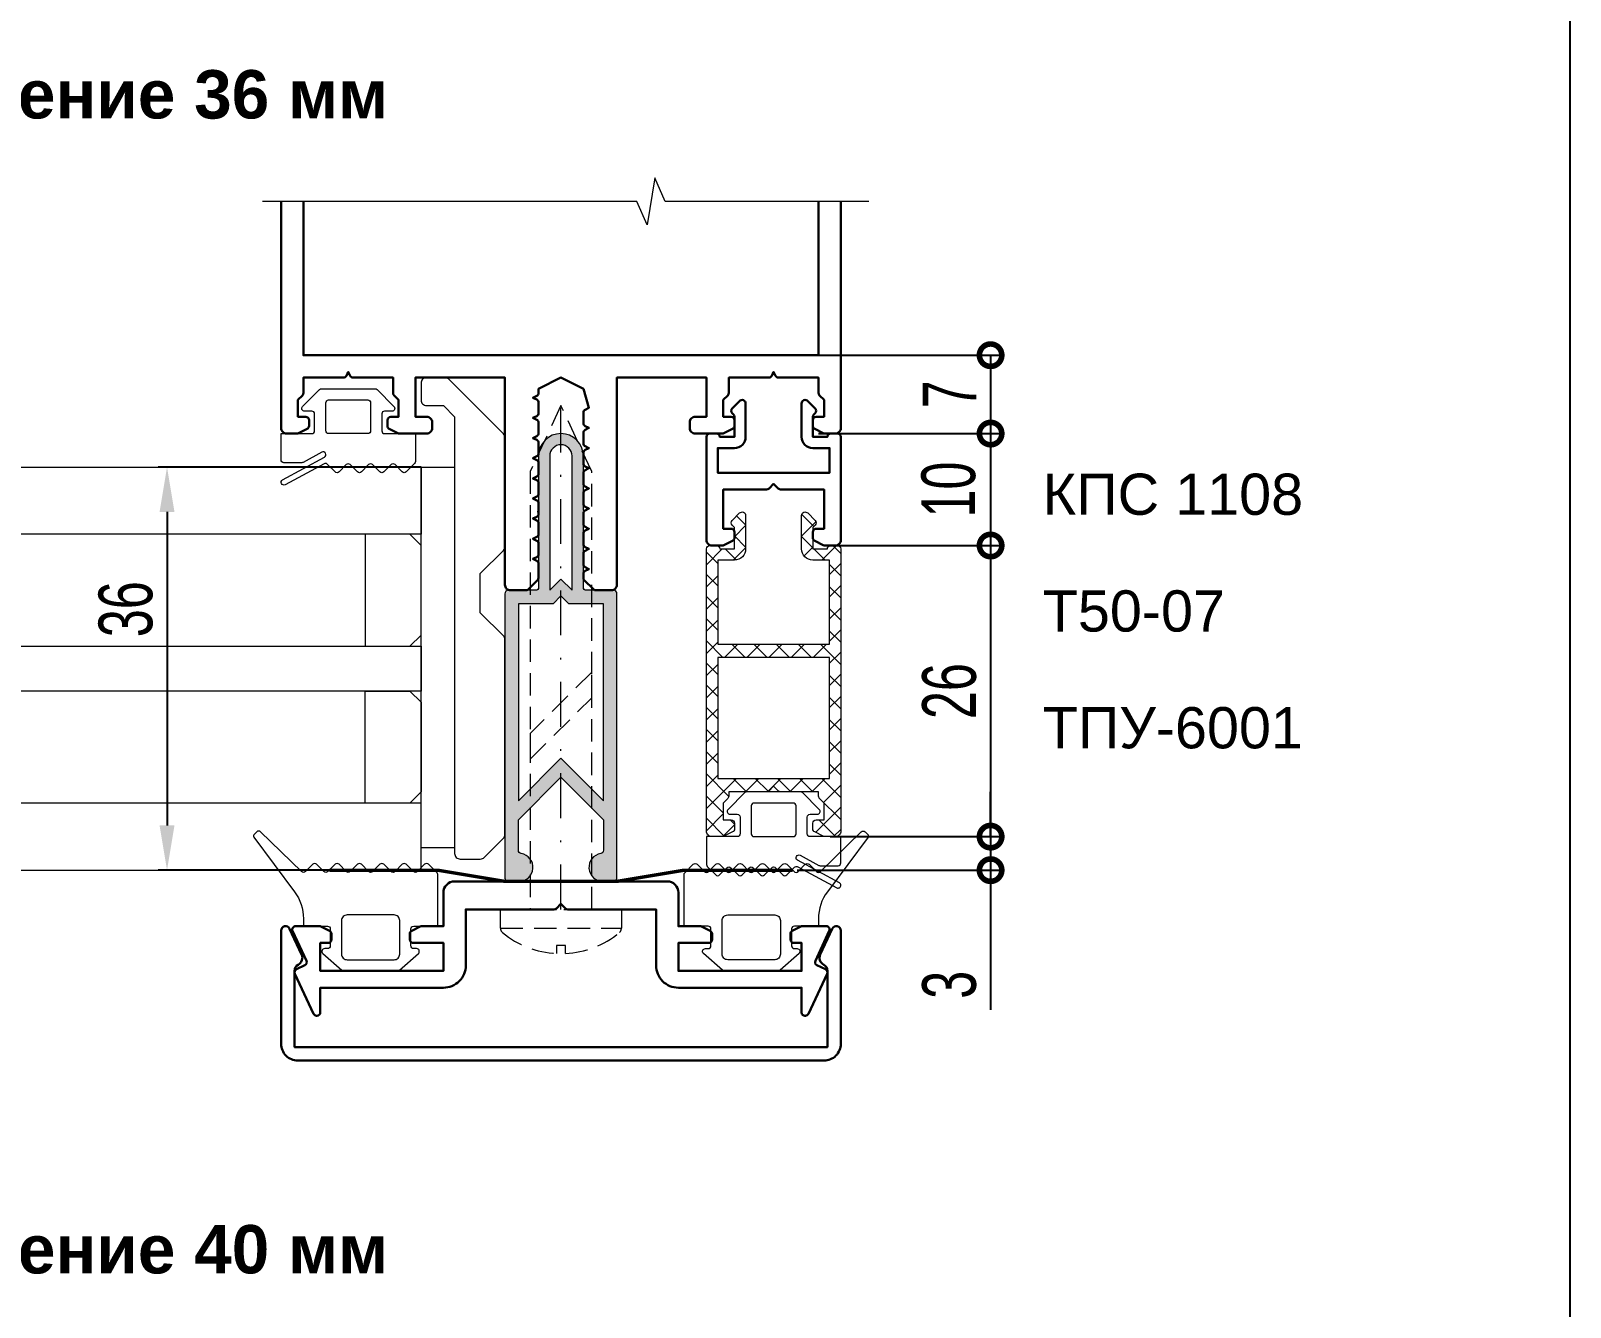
# Model space of a CAD drawing. Extents: x -37 to 8820, y -336 to 478.
# Drawn here: x 5774.1 to 5860, y 71.8 to 143.1 of the extents above; entities that cross this region are included whole.
import ezdxf

# ---------------------------------------------------------------- set-up
doc = ezdxf.new("R2010")
doc.units = 0
doc.header["$LTSCALE"] = 5
doc.linetypes.add('DASHDOT', pattern=[1, 0.5, -0.25, 0, -0.25])
doc.linetypes.add('HIDDEN', pattern=[0.375, 0.25, -0.125])
doc.layers.get('0').update_dxf_attribs({"linetype": 'CONTINUOUS', "lineweight": 30})
doc.layers.get('DEFPOINTS').update_dxf_attribs({"linetype": 'CONTINUOUS'})
for name, color, linetype, lineweight in [('1', 6, 'DASHDOT', 13), ('2', 3, 'HIDDEN', 13), ('Dimentions', 5, 'CONTINUOUS', 15), ('Glass', 5, 'CONTINUOUS', 20), ('Ал подклад', 7, 'CONTINUOUS', 20), ('Герлен', 7, 'CONTINUOUS', 60), ('Зигзаг', 1, 'CONTINUOUS', 15), ('Подкладки', 1, 'CONTINUOUS', 20), ('Текстовый', 7, 'CONTINUOUS', 9), ('Уплотнители', 1, 'CONTINUOUS', 20), ('Штриховка', 1, 'CONTINUOUS', 5)]:
    doc.layers.add(name, color=color, linetype=linetype, lineweight=lineweight)
doc.layers.add('Скрытые', color=14, linetype='CONTINUOUS', plot=False)
doc.styles.add('3', font='RUSS.SHX', dxfattribs={"width": 0.7, "height": 3})
doc.styles.add('Каталожный', font='arial.ttf', dxfattribs={"height": 2.5})
doc.dimstyles.new('MX1_6', dxfattribs={"dimtxt": 3, "dimasz": 2.5, "dimexe": 0.5, "dimexo": 0, "dimgap": 0.8, "dimtad": 1, "dimlfac": 1.6, "dimdsep": 46, "dimtxsty": '3', "dimcen": 0, "dimclrd": 256, "dimclre": 256, "dimclrt": 256, "dimaunit": 1, "dimadec": 0, "dimazin": 0, "dimtfac": 1, "dimtmove": 0, "dimatfit": 1, "dimfxl": 1, "dimtvp": 1, "dimtolj": 1, "dimtzin": 0, "dimarcsym": 0})

# ---------------------------------------------------------------- blocks, each defined once
blk = doc.blocks.new('*D128')
at = {"layer": 'DEFPOINTS', "color": 0, "linetype": 'Continuous', "transparency": 16777216}
for p in [(5795.841, 118.725), (5781.662, 96.228), (5795.841, 96.228)]:
    blk.add_point(p, dxfattribs=at)
at = {"layer": 'Dimentions', "linetype": 'Continuous', "lineweight": -2, "transparency": 16777216}
for p, q in [((5795.841, 118.725), (5781.162, 118.725)), ((5781.662, 116.225), (5781.662, 98.728)), ((5795.841, 96.228), (5781.162, 96.228))]:
    blk.add_line(p, q, dxfattribs=at)
at = {"layer": 'Dimentions', "linetype": 'Continuous', "transparency": 16777216}
for points in [[(5781.246, 116.225), (5782.079, 116.225), (5781.662, 118.725)], [(5781.246, 98.728), (5782.079, 98.728), (5781.662, 96.228)]]:
    blk.add_solid(points, dxfattribs=at)
at = {"layer": 'Dimentions', "linetype": 'Continuous', "transparency": 16777216, "insert": (5779.362, 110.795), "char_height": 3, "attachment_point": 5, "rotation": 90, "style": '3'}
blk.add_mtext('\\A1;36', dxfattribs=at)
blk = doc.blocks.new('_DotSmall')
at = {"color": 0, "linetype": 'ByBlock', "const_width": 0.5}
blk.add_lwpolyline([(-0.0625, 0, 1), (0.0625, 0, 1)], format="xyb", close=True, dxfattribs=at)
blk = doc.blocks.new('*D130')
at = {"layer": 'DEFPOINTS', "color": 0, "linetype": 'Continuous', "transparency": 16777216}
for p in [(5818.966, 98.1), (5827.641, 98.1), (5816.845, 96.228)]:
    blk.add_point(p, dxfattribs=at)
at = {"layer": 'Dimentions', "linetype": 'Continuous', "lineweight": -2, "transparency": 16777216}
for p, q in [((5827.641, 98.1), (5827.641, 100.6)), ((5818.966, 98.1), (5828.141, 98.1)), ((5827.641, 98.1), (5827.641, 96.228)), ((5816.845, 96.228), (5828.141, 96.228)), ((5827.641, 96.228), (5827.641, 88.428))]:
    blk.add_line(p, q, dxfattribs=at)
at = {"layer": 'Dimentions', "linetype": 'Continuous', "lineweight": -2, "transparency": 16777216, "xscale": 2.5, "yscale": 2.5, "zscale": 2.5}
for p, rotation in [((5827.641, 98.1), 270), ((5827.641, 96.228), 90)]:
    blk.add_blockref('_DotSmall', p, dxfattribs=dict(at, rotation=rotation))
at = {"layer": 'Dimentions', "linetype": 'Continuous', "transparency": 16777216, "insert": (5825.341, 89.828), "char_height": 3, "attachment_point": 5, "rotation": 90, "style": '3'}
blk.add_mtext('\\A1;3', dxfattribs=at)
blk = doc.blocks.new('*D131')
at = {"layer": 'DEFPOINTS', "color": 0, "linetype": 'Continuous', "transparency": 16777216}
for p in [(5818.029, 124.975), (5818.904, 120.6), (5827.641, 120.6)]:
    blk.add_point(p, dxfattribs=at)
at = {"layer": 'Dimentions', "linetype": 'Continuous', "lineweight": -2, "transparency": 16777216}
for p, q in [((5818.029, 124.975), (5828.141, 124.975)), ((5827.641, 124.975), (5827.641, 120.6)), ((5818.904, 120.6), (5828.141, 120.6))]:
    blk.add_line(p, q, dxfattribs=at)
at = {"layer": 'Dimentions', "linetype": 'Continuous', "lineweight": -2, "transparency": 16777216, "xscale": 2.5, "yscale": 2.5, "zscale": 2.5}
for p, rotation in [((5827.641, 124.975), 90), ((5827.641, 120.6), 270)]:
    blk.add_blockref('_DotSmall', p, dxfattribs=dict(at, rotation=rotation))
at = {"layer": 'Dimentions', "linetype": 'Continuous', "transparency": 16777216, "insert": (5825.341, 122.788), "char_height": 3, "attachment_point": 5, "rotation": 90, "style": '3'}
blk.add_mtext('\\A1;7', dxfattribs=at)
blk = doc.blocks.new('*D991')
at = {"layer": 'DEFPOINTS', "color": 0, "linetype": 'Continuous', "transparency": 16777216}
for p in [(5818.029, 120.6), (5818.966, 114.35), (5827.641, 114.35)]:
    blk.add_point(p, dxfattribs=at)
at = {"layer": 'Dimentions', "linetype": 'Continuous', "lineweight": -2, "transparency": 16777216}
for p, q in [((5818.029, 120.6), (5828.141, 120.6)), ((5827.641, 120.6), (5827.641, 114.35)), ((5818.966, 114.35), (5828.141, 114.35))]:
    blk.add_line(p, q, dxfattribs=at)
at = {"layer": 'Dimentions', "linetype": 'Continuous', "lineweight": -2, "transparency": 16777216, "xscale": 2.5, "yscale": 2.5, "zscale": 2.5}
for p, rotation in [((5827.641, 120.6), 90), ((5827.641, 114.35), 270)]:
    blk.add_blockref('_DotSmall', p, dxfattribs=dict(at, rotation=rotation))
at = {"layer": 'Dimentions', "linetype": 'Continuous', "transparency": 16777216, "insert": (5825.298, 117.475), "char_height": 3, "attachment_point": 5, "rotation": 90, "style": '3'}
blk.add_mtext('\\A1;10', dxfattribs=at)
blk = doc.blocks.new('*D992')
at = {"layer": 'DEFPOINTS', "color": 0, "linetype": 'Continuous', "transparency": 16777216}
for p in [(5818.778, 114.35), (5818.676, 98.1), (5827.641, 98.1)]:
    blk.add_point(p, dxfattribs=at)
at = {"layer": 'Dimentions', "linetype": 'Continuous', "lineweight": -2, "transparency": 16777216}
for p, q in [((5818.778, 114.35), (5828.141, 114.35)), ((5827.641, 114.35), (5827.641, 98.1)), ((5818.676, 98.1), (5828.141, 98.1))]:
    blk.add_line(p, q, dxfattribs=at)
at = {"layer": 'Dimentions', "linetype": 'Continuous', "lineweight": -2, "transparency": 16777216, "xscale": 2.5, "yscale": 2.5, "zscale": 2.5}
for p, rotation in [((5827.641, 114.35), 90), ((5827.641, 98.1), 270)]:
    blk.add_blockref('_DotSmall', p, dxfattribs=dict(at, rotation=rotation))
at = {"layer": 'Dimentions', "linetype": 'Continuous', "transparency": 16777216, "insert": (5825.341, 106.225), "char_height": 3, "attachment_point": 5, "rotation": 90, "style": '3'}
blk.add_mtext('\\A1;26', dxfattribs=at)

msp = doc.modelspace()

# ---------------------------------------------------------------- hatches: boundary and pattern name
at = {"layer": 'Штриховка'}
h = msp.add_hatch(color=256, dxfattribs=at)
h.paths.add_polyline_path([(5801.2789, 97.3376), (5801.2789, 99.0377), (5802.1539, 99.9127), (5802.1539, 100.9734), (5801.2789, 100.0984), (5801.2789, 111.1002), (5802.1539, 111.1002), (5802.1539, 111.8502), (5800.7164, 111.8502, 0.4142136), (5800.5289, 111.6627), (5800.5289, 95.7877, 0.4142136), (5800.7164, 95.6002), (5801.3101, 95.6002, 0.9221128), (5801.4361, 97.1525, -0.3675232)])
h.paths.add_polyline_path([(5805.1539, 111.8502), (5805.1539, 111.1002), (5806.0289, 111.1002), (5806.0289, 100.0984), (5805.1539, 100.9734), (5805.1539, 99.9127), (5806.0289, 99.0377), (5806.0289, 97.3376, -0.3675232), (5805.8716, 97.1525, 0.9221128), (5805.9976, 95.6002), (5806.5914, 95.6002, 0.4142136), (5806.7789, 95.7877), (5806.7789, 111.6627, 0.4142136), (5806.5914, 111.8502)])
h.paths.add_polyline_path([(5803.6539, 102.4734), (5803.6539, 101.4127), (5805.1539, 99.9127), (5805.1539, 100.9734)])
h.paths.add_polyline_path([(5802.1539, 100.9734), (5802.1539, 99.9127), (5803.6539, 101.4127), (5803.6539, 102.4734)])
h.paths.add_polyline_path([(5802.7402, 120.2032), (5802.4131, 119.5019, 0.0304189), (5802.4039, 119.3502), (5802.4039, 116.3502), (5802.4039, 116.1224, -0.0283601), (5802.4027, 116.1012, 0.0024178), (5802.4039, 116.1002), (5802.4039, 112.0065, -0.4142136), (5802.2476, 111.8502), (5802.1539, 111.8502), (5802.1539, 111.1002), (5803.2145, 111.1002), (5803.6539, 111.5396), (5803.6539, 112.4752), (5803.0289, 111.8502), (5803.0289, 119.3502, -0.4142136), (5803.6539, 119.9752), (5803.6539, 120.6002, 0.2078608)])
h.paths.add_polyline_path([(5803.6539, 120.6002), (5803.6539, 119.9752, -0.4142136), (5804.2789, 119.3502), (5804.2789, 111.8502), (5803.6539, 112.4752), (5803.6539, 111.5396), (5804.0932, 111.1002), (5805.1539, 111.1002), (5805.1539, 111.8502), (5805.0601, 111.8502, -0.4142136), (5804.9039, 112.0065), (5804.9039, 116.1002), (5804.9039, 116.1406, -0.1989758), (5804.9588, 116.2732, 0.1550132), (5804.9039, 116.3502), (5804.9039, 119.3502, 0.0304189), (5804.8947, 119.5019), (5804.5676, 120.2032, 0.2078608)])
at = {"layer": 'Штриховка', "lineweight": 5}
h = msp.add_hatch(dxfattribs=at)
h.set_pattern_fill('ANSI37', color=256, scale=7, style=0)
h.set_pattern_definition([(45, (8186.1472, 7238.1672), (-0.61871843, 0.61871843), []), (135, (8186.1472, 7238.1672), (-0.61871843, -0.61871843), [])])
h.paths.add_polyline_path([(5818.6539, 108.1002), (5812.4039, 108.1002), (5812.4039, 101.3502), (5818.6539, 101.3502)], flags=16)
edge = h.paths.add_edge_path()
edge.add_line((5818.6539, 108.8502), (5818.6539, 113.5377))
edge.add_line((5818.6539, 113.5377), (5817.7164, 113.5377))
edge.add_arc((5817.7164, 114.1627), 0.625, 180, 270, ccw=False)
edge.add_line((5817.0914, 114.1627), (5817.0914, 116.027))
edge.add_arc((5817.2896, 116.027), 0.1982, 45, 180, ccw=False)
edge.add_line((5817.4298, 116.1672), (5817.849, 115.748))
edge.add_arc((5817.7164, 115.6154), 0.1875, -45, 45, ccw=False)
edge.add_line((5817.849, 115.4828), (5817.7164, 115.3502))
edge.add_line((5817.7164, 115.3502), (5817.7164, 114.1627))
edge.add_line((5817.7164, 114.1627), (5818.5289, 114.1627))
edge.add_arc((5818.7164, 114.1627), 0.1875, 90, 180, ccw=False)
edge.add_line((5818.7164, 114.3502), (5819.0914, 114.3502))
edge.add_arc((5819.0914, 114.1627), 0.1875, 0, 90, ccw=False)
edge.add_line((5819.2789, 114.1627), (5819.2789, 98.4127))
edge.add_arc((5818.9664, 98.4127), 0.3125, -90, 0, ccw=False)
edge.add_line((5818.9664, 98.1002), (5818.3857, 98.1002))
edge.add_arc((5818.3857, 98.2877), 0.1875, 243.434949, 270, ccw=False)
edge.add_line((5818.3018, 98.12), (5817.82, 98.3609))
edge.add_arc((5817.9039, 98.5286), 0.1875, 180, 243.434949, ccw=False)
edge.add_line((5817.7164, 98.5286), (5817.7164, 98.8502))
edge.add_arc((5817.9039, 98.8502), 0.1875, 90, 180, ccw=False)
edge.add_line((5817.9039, 99.0377), (5818.3414, 99.0377))
edge.add_line((5818.3414, 99.0377), (5818.3414, 99.9752))
edge.add_line((5818.3414, 99.9752), (5818.0838, 100.2328))
edge.add_arc((5818.2164, 100.3654), 0.1875, 180, 225, ccw=False)
edge.add_line((5818.0289, 100.3654), (5818.0289, 100.6002))
edge.add_line((5818.0289, 100.6002), (5815.9191, 100.6002))
edge.add_arc((5815.9191, 100.7877), 0.1875, 225, 270, ccw=False)
edge.add_line((5815.7865, 100.6552), (5815.5289, 100.9127))
edge.add_line((5815.5289, 100.9127), (5815.2713, 100.6552))
edge.add_arc((5815.1387, 100.7877), 0.1875, 270, 315, ccw=False)
edge.add_line((5815.1387, 100.6002), (5813.0289, 100.6002))
edge.add_line((5813.0289, 100.6002), (5813.0289, 100.3654))
edge.add_arc((5812.8414, 100.3654), 0.1875, -45, 0, ccw=False)
edge.add_line((5812.974, 100.2328), (5812.7164, 99.9752))
edge.add_line((5812.7164, 99.9752), (5812.7164, 99.0377))
edge.add_line((5812.7164, 99.0377), (5813.1539, 99.0377))
edge.add_arc((5813.1539, 98.8502), 0.1875, 0, 90, ccw=False)
edge.add_line((5813.3414, 98.8502), (5813.3414, 98.5286))
edge.add_arc((5813.1539, 98.5286), 0.1875, -63.434949, 0, ccw=False)
edge.add_line((5813.2377, 98.3609), (5812.756, 98.12))
edge.add_arc((5812.6721, 98.2877), 0.1875, 270, 296.565051, ccw=False)
edge.add_line((5812.6721, 98.1002), (5812.0914, 98.1002))
edge.add_arc((5812.0914, 98.4127), 0.3125, 180, 270, ccw=False)
edge.add_line((5811.7789, 98.4127), (5811.7789, 114.1627))
edge.add_arc((5811.9664, 114.1627), 0.1875, 90, 180, ccw=False)
edge.add_line((5811.9664, 114.3502), (5812.3414, 114.3502))
edge.add_arc((5812.3414, 114.1627), 0.1875, 0, 90, ccw=False)
edge.add_line((5812.5289, 114.1627), (5813.3414, 114.1627))
edge.add_line((5813.3414, 114.1627), (5813.3414, 115.3502))
edge.add_line((5813.3414, 115.3502), (5813.2088, 115.4828))
edge.add_arc((5813.3414, 115.6154), 0.1875, 135, 225, ccw=False)
edge.add_line((5813.2088, 115.748), (5813.628, 116.1672))
edge.add_arc((5813.7682, 116.027), 0.1982, 0, 135, ccw=False)
edge.add_line((5813.9664, 116.027), (5813.9664, 114.1627))
edge.add_arc((5813.3414, 114.1627), 0.625, -90, 0, ccw=False)
edge.add_line((5813.3414, 113.5377), (5812.4039, 113.5377))
edge.add_line((5812.4039, 113.5377), (5812.4039, 108.8502))
edge.add_line((5812.4039, 108.8502), (5818.6539, 108.8502))

# ---------------------------------------------------------------- linework, layer by layer
msp.add_lwpolyline([(5819.2789, 133.556), (5819.2789, 120.9127, -0.4142136), (5818.9664, 120.6002), (5818.3857, 120.6002, -0.1164338), (5818.3018, 120.62), (5817.82, 120.8609, -0.284079), (5817.7164, 121.0286), (5817.7164, 121.3502, -0.4142136), (5817.9039, 121.5377), (5818.3414, 121.5377), (5818.3414, 122.4752), (5818.0838, 122.7328, -0.1989124), (5818.0289, 122.8654), (5818.0289, 123.7252), (5815.801, 123.7252, -0.284079), (5815.6333, 123.8289), (5815.5289, 124.0377), (5815.4245, 123.8289, -0.284079), (5815.2568, 123.7252), (5813.0289, 123.7252), (5813.0289, 122.8654, -0.1989124), (5812.974, 122.7328), (5812.7164, 122.4752), (5812.7164, 121.5377), (5813.1539, 121.5377, -0.4142136), (5813.3414, 121.3502), (5813.3414, 121.0286, -0.284079), (5813.2377, 120.8609), (5812.756, 120.62, -0.1164338), (5812.6721, 120.6002), (5811.1539, 120.6002, -0.4142136), (5810.8414, 120.9127), (5810.8414, 121.2252, -0.4142136), (5811.1539, 121.5377), (5811.7789, 121.5377), (5811.7789, 123.7252), (5806.7789, 123.7252), (5806.7789, 112.1627, -0.4142136), (5806.4664, 111.8502), (5805.6066, 111.8502, -0.1989124), (5805.474, 111.9052), (5804.9588, 112.4203, -0.1989124), (5804.9039, 112.5529), (5804.9039, 112.7656, -0.284079), (5805.0075, 112.9333), (5805.2164, 113.0377), (5805.0075, 113.1422, -0.284079), (5804.9039, 113.3099), (5804.9039, 113.8906, -0.284079), (5805.0075, 114.0583), (5805.2164, 114.1627), (5805.0075, 114.2672, -0.284079), (5804.9039, 114.4349), (5804.9039, 115.0156, -0.284079), (5805.0075, 115.1833), (5805.2164, 115.2877), (5805.0075, 115.3922, -0.284079), (5804.9039, 115.5599), (5804.9039, 116.1406, -0.284079), (5805.0075, 116.3083), (5805.2164, 116.4127), (5805.0075, 116.5172, -0.284079), (5804.9039, 116.6849), (5804.9039, 117.2656, -0.284079), (5805.0075, 117.4333), (5805.2164, 117.5377), (5805.0075, 117.6422, -0.284079), (5804.9039, 117.8099), (5804.9039, 118.3906, -0.284079), (5805.0075, 118.5583), (5805.2164, 118.6627), (5805.0075, 118.7672, -0.284079), (5804.9039, 118.9349), (5804.9039, 119.5156, -0.284079), (5805.0075, 119.6833), (5805.2164, 119.7877), (5805.0075, 119.8922, -0.284079), (5804.9039, 120.0599), (5804.9039, 120.6406, -0.284079), (5805.0075, 120.8083), (5805.2164, 120.9127), (5805.0075, 121.0172, -0.284079), (5804.9039, 121.1849), (5804.9039, 121.7656, -0.284079), (5805.0075, 121.9333), (5805.2164, 122.0377), (5804.9039, 123.1002), (5803.6539, 123.7252), (5802.4039, 123.1002), (5802.4039, 122.8724, -0.284079), (5802.3002, 122.7047), (5802.0914, 122.6002), (5802.3002, 122.4958, -0.284079), (5802.4039, 122.3281), (5802.4039, 121.7474, -0.284079), (5802.3002, 121.5797), (5802.0914, 121.4752), (5802.3002, 121.3708, -0.284079), (5802.4039, 121.2031), (5802.4039, 120.6224, -0.284079), (5802.3002, 120.4547), (5802.0914, 120.3502), (5802.3002, 120.2458, -0.284079), (5802.4039, 120.0781), (5802.4039, 119.4974, -0.284079), (5802.3002, 119.3297), (5802.0914, 119.2252), (5802.3002, 119.1208, -0.284079), (5802.4039, 118.9531), (5802.4039, 118.3724, -0.284079), (5802.3002, 118.2047), (5802.0914, 118.1002), (5802.3002, 117.9958, -0.284079), (5802.4039, 117.8281), (5802.4039, 117.2474, -0.284079), (5802.3002, 117.0797), (5802.0914, 116.9752), (5802.3002, 116.8708, -0.284079), (5802.4039, 116.7031), (5802.4039, 116.1224, -0.284079), (5802.3002, 115.9547), (5802.0914, 115.8502), (5802.3002, 115.7458, -0.284079), (5802.4039, 115.5781), (5802.4039, 114.9974, -0.284079), (5802.3002, 114.8297), (5802.0914, 114.7252), (5802.3002, 114.6208, -0.284079), (5802.4039, 114.4531), (5802.4039, 113.8724, -0.284079), (5802.3002, 113.7047), (5802.0914, 113.6002), (5802.3002, 113.4958, -0.284079), (5802.4039, 113.3281), (5802.4039, 112.5529, -0.1989124), (5802.349, 112.4203), (5801.8338, 111.9052, -0.1989124), (5801.7012, 111.8502), (5800.8414, 111.8502, -0.4142136), (5800.5289, 112.1627), (5800.5289, 123.7252), (5795.5289, 123.7252), (5795.5289, 121.5377), (5796.1539, 121.5377, -0.4142136), (5796.4664, 121.2252), (5796.4664, 120.9127, -0.4142136), (5796.1539, 120.6002), (5794.6357, 120.6002, -0.1164338), (5794.5518, 120.62), (5794.07, 120.8609, -0.284079), (5793.9664, 121.0286), (5793.9664, 121.3502, -0.4142136), (5794.1539, 121.5377), (5794.5914, 121.5377), (5794.5914, 122.4752), (5794.3338, 122.7328, -0.1989124), (5794.2789, 122.8654), (5794.2789, 123.7252), (5792.051, 123.7252, -0.284079), (5791.8833, 123.8289), (5791.7789, 124.0377), (5791.6745, 123.8289, -0.284079), (5791.5068, 123.7252), (5789.2789, 123.7252), (5789.2789, 122.8654, -0.1989124), (5789.224, 122.7328), (5788.9664, 122.4752), (5788.9664, 121.5377), (5789.4039, 121.5377, -0.4142136), (5789.5914, 121.3502), (5789.5914, 121.0286, -0.284079), (5789.4877, 120.8609), (5789.006, 120.62, -0.1164338), (5788.9221, 120.6002), (5788.3414, 120.6002, -0.4142136), (5788.0289, 120.9127), (5788.0289, 133.556)], format="xyb")
msp.add_lwpolyline([(5818.0289, 133.556), (5818.0289, 124.9752), (5789.2789, 124.9752), (5789.2789, 133.556)])
for points in [[(5819.0914, 120.6002), (5818.7164, 120.6002, 0.4142136), (5818.5289, 120.4127), (5817.7164, 120.4127), (5817.7164, 121.5318, -0.1989124), (5817.7713, 121.6644), (5817.849, 121.7421, 0.4142136), (5817.849, 122.0073), (5817.441, 122.4153, 0.6681786), (5817.0914, 122.2705), (5817.0914, 120.4127, 0.4142136), (5817.7164, 119.7877), (5818.6539, 119.7877), (5818.6539, 118.4127), (5812.4039, 118.4127), (5812.4039, 119.7877), (5813.3414, 119.7877, 0.4142136), (5813.9664, 120.4127), (5813.9664, 122.2705, 0.6681786), (5813.6168, 122.4153), (5813.2088, 122.0073, 0.4142136), (5813.2088, 121.7421), (5813.2865, 121.6644, -0.1989124), (5813.3414, 121.5318), (5813.3414, 120.4127), (5812.5289, 120.4127, 0.4142136), (5812.3414, 120.6002), (5811.9664, 120.6002, 0.4142136), (5811.7789, 120.4127), (5811.7789, 114.6627, 0.4142136), (5812.0914, 114.3502), (5812.6721, 114.3502, 0.1164338), (5812.756, 114.37), (5813.2377, 114.6109, 0.284079), (5813.3414, 114.7786), (5813.3414, 115.1002, 0.4142136), (5813.1539, 115.2877), (5812.7164, 115.2877), (5812.7164, 117.4752), (5815.1387, 117.4752, 0.1989124), (5815.2713, 117.5302), (5815.5289, 117.7877), (5815.7865, 117.5302, 0.1989124), (5815.9191, 117.4752), (5818.3414, 117.4752), (5818.3414, 115.2877), (5817.9039, 115.2877, 0.4142136), (5817.7164, 115.1002), (5817.7164, 114.7786, 0.284079), (5817.82, 114.6109), (5818.3018, 114.37, 0.1164338), (5818.3857, 114.3502), (5818.9664, 114.3502, 0.4142136), (5819.2789, 114.6627), (5819.2789, 120.4127, 0.4142136)], [(5788.7965, 90.4463, -0.4142136), (5788.8871, 90.6955), (5789.359, 90.9155, 0.4142136), (5789.4496, 91.1647), (5788.6715, 92.8335, -0.5486188), (5788.8414, 93.1002), (5790.1721, 93.1002, -0.1164338), (5790.256, 93.0804), (5790.7377, 92.8396, -0.284079), (5790.8414, 92.6719), (5790.8414, 92.3502, -0.4142136), (5790.6539, 92.1627), (5790.2164, 92.1627), (5790.2164, 90.6002), (5797.0914, 90.6002), (5797.0914, 92.1627), (5795.4039, 92.1627, -0.4142136), (5795.2164, 92.3502), (5795.2164, 92.6719, -0.284079), (5795.32, 92.8396), (5795.8018, 93.0804, -0.1164338), (5795.8857, 93.1002), (5797.0914, 93.1002), (5797.0914, 94.9752, -0.4142136), (5797.7164, 95.6002), (5809.5914, 95.6002, -0.4142136), (5810.2164, 94.9752), (5810.2164, 93.1002), (5811.4221, 93.1002, -0.1164338), (5811.506, 93.0804), (5811.9877, 92.8396, -0.284079), (5812.0914, 92.6719), (5812.0914, 92.3502, -0.4142136), (5811.9039, 92.1627), (5810.2164, 92.1627), (5810.2164, 90.6002), (5817.0914, 90.6002), (5817.0914, 92.1627), (5816.6539, 92.1627, -0.4142136), (5816.4664, 92.3502), (5816.4664, 92.6719, -0.284079), (5816.57, 92.8396), (5817.0518, 93.0804, -0.1164338), (5817.1357, 93.1002), (5818.4664, 93.1002, -0.5486188), (5818.6363, 92.8335), (5817.8581, 91.1647, 0.4142136), (5817.9488, 90.9155), (5818.4206, 90.6955, -0.4142136), (5818.5113, 90.4463), (5817.4678, 88.2085, -0.2914734), (5817.2979, 88.1002), (5817.2789, 88.1002, -0.4142136), (5817.0914, 88.2877), (5817.0914, 89.6627), (5810.2164, 89.6627, -0.4142136), (5808.9664, 90.9127), (5808.9664, 94.0377), (5804.0441, 94.0377, -0.1989124), (5803.9115, 94.0927), (5803.6539, 94.3502), (5803.3963, 94.0927, -0.1989124), (5803.2637, 94.0377), (5798.3414, 94.0377), (5798.3414, 90.9127, -0.4142136), (5797.0914, 89.6627), (5790.2164, 89.6627), (5790.2164, 88.2877, -0.4142136), (5790.0289, 88.1002), (5790.0099, 88.1002, -0.2914734), (5789.84, 88.2085)], [(5818.3414, 85.6002), (5788.9664, 85.6002, -0.4142136), (5788.0289, 86.5377), (5788.0289, 92.8502, -0.8025849), (5788.5055, 92.9559), (5789.1754, 91.5192, -0.4015594), (5788.9808, 90.9462, 0.2797393), (5788.7789, 90.6135), (5788.7789, 86.3502), (5818.5289, 86.3502), (5818.5289, 90.6135, 0.2797393), (5818.327, 90.9462, -0.4015594), (5818.1324, 91.5192), (5818.8023, 92.9559, -0.8025849), (5819.2789, 92.8502), (5819.2789, 86.5377, -0.4142136)]]:
    msp.add_lwpolyline(points, format="xyb", close=True)
at = {"layer": '1'}
msp.add_line((5803.6539, 94.0377), (5803.6539, 122.1627), dxfattribs=at)
at = {"layer": '2'}
msp.add_line((5800.2789, 92.9817), (5807.0289, 92.9817), dxfattribs=at)
for points in [[(5805.3726, 94.0377), (5805.3726, 118.4769), (5803.6539, 122.1627), (5801.9351, 118.4769), (5801.9351, 94.0377)], [(5801.9351, 102.4162), (5805.3726, 105.8537), (5805.3726, 107.2859), (5801.9351, 103.8484)]]:
    msp.add_lwpolyline(points, close=True, dxfattribs=at)
msp.add_lwpolyline([(5803.4083, 91.5749, -0.1618489), (5800.3925, 92.7406, -0.2238875), (5800.2789, 92.9817), (5800.2789, 94.0377), (5807.0289, 94.0377), (5807.0289, 92.9817, -0.2238875), (5806.9153, 92.7406, -0.1618489), (5803.8995, 91.5749), (5803.8995, 92.0126), (5803.4083, 92.0126)], format="xyb", close=True, dxfattribs=at)
at = {"layer": 'Glass'}
for points in [[(5795.8414, 114.9752), (5757.0865, 114.9752), (5757.0865, 118.7252), (5795.8414, 118.7252)], [(5795.8414, 109.3502), (5795.8414, 114.3502), (5795.2164, 114.9752), (5792.7164, 114.9752), (5792.7164, 108.7252), (5795.2164, 108.7252)], [(5795.8414, 106.2252), (5757.0865, 106.2252), (5757.0865, 108.7252), (5795.8414, 108.7252)], [(5795.8414, 105.6002), (5795.8414, 100.6002), (5795.2164, 99.9752), (5792.7164, 99.9752), (5792.7164, 106.2252), (5795.2164, 106.2252)], [(5795.8414, 99.9752), (5757.0865, 99.9752), (5757.0865, 96.2252), (5795.8414, 96.2252)]]:
    msp.add_lwpolyline(points, close=True, dxfattribs=at)
at = {"layer": 'Ал подклад'}
msp.add_lwpolyline([(5800.5289, 114.2977), (5800.5289, 120.3636, 0.1989124), (5800.4374, 120.5845), (5797.3882, 123.6337, 0.1989124), (5797.1672, 123.7252), (5796.1539, 123.7252, 0.4142136), (5795.8414, 123.4127), (5795.8414, 122.4752, 0.4142136), (5796.1539, 122.1627), (5797.0914, 122.1627), (5797.7164, 121.5377), (5797.7164, 97.1627, 0.4142136), (5798.0289, 96.8502), (5799.1494, 96.8502, 0.1989124), (5799.3704, 96.9418), (5800.4374, 98.0087, 0.1989124), (5800.5289, 98.2297), (5800.5289, 109.0914, 0.1989124), (5800.4374, 109.3123), (5799.1494, 110.6002), (5799.1494, 112.7888), (5800.4374, 114.0767, 0.1989124)], format="xyb", close=True, dxfattribs=at)
at = {"layer": 'Герлен', "ltscale": 2, "const_width": 0.1875}
msp.add_lwpolyline([(5790.7164, 96.2252), (5796.7789, 96.2252), (5800.5289, 95.6002), (5806.7789, 95.6002), (5810.5289, 96.2252), (5816.5914, 96.2252)], dxfattribs=at)
at = {"layer": 'Зигзаг'}
msp.add_lwpolyline([(5820.8431, 133.556), (5809.4807, 133.556), (5808.8999, 134.8739), (5808.4642, 132.2612), (5807.8817, 133.556), (5786.9951, 133.556)], dxfattribs=at)
at = {"layer": 'Подкладки'}
msp.add_lwpolyline([(5797.7164, 97.4752), (5795.8414, 97.4752), (5795.8414, 118.7252), (5797.7164, 118.7252)], close=True, dxfattribs=at)
at = {"layer": 'Скрытые', "linetype": 'Continuous'}
msp.add_lwpolyline([(5860, 10), (5860, 287), (5695, 287), (5695, 10)], close=True, dxfattribs=at)
at = {"layer": 'Уплотнители'}
for points in [[(5790.2981, 119.5611), (5789.2531, 118.9941, -0.1249127), (5789.1786, 118.9752), (5788.1851, 118.9752, -0.4142136), (5788.0289, 119.1315), (5788.0289, 120.6002), (5789.7476, 120.6002, 0.4142136), (5789.9039, 120.7565), (5789.9039, 121.694, 0.4142136), (5789.7476, 121.8502), (5789.3414, 121.8502, -0.6685867), (5789.231, 122.1171), (5790.1706, 123.0546, -0.1986192), (5790.281, 123.1002), (5793.2768, 123.1002, -0.1986192), (5793.3871, 123.0546), (5794.3267, 122.1171, -0.6685867), (5794.2164, 121.8502), (5793.8101, 121.8502, 0.4142136), (5793.6539, 121.694), (5793.6539, 120.7565, 0.4142136), (5793.8101, 120.6002), (5795.5289, 120.6002), (5795.5289, 119.04, -0.1989124), (5795.4831, 118.9295), (5795.0144, 118.4607, -0.4142136), (5794.7934, 118.4607), (5794.3894, 118.8648, 0.4142136), (5794.1684, 118.8648), (5793.7644, 118.4607, -0.4142136), (5793.5434, 118.4607), (5793.1394, 118.8648, 0.4142136), (5792.9184, 118.8648), (5792.5144, 118.4607, -0.4142136), (5792.2934, 118.4607), (5791.8894, 118.8648, 0.4142136), (5791.6684, 118.8648), (5791.2644, 118.4607, -0.4142136), (5791.0434, 118.4607), (5790.6114, 118.8928, 0.3320761), (5790.4264, 118.9196), (5788.2596, 117.7441, -1), (5788.1106, 118.0188), (5790.4471, 119.2864, 1)], [(5790.6851, 122.4752), (5792.8726, 122.4752, -0.4142136), (5793.0289, 122.319), (5793.0289, 120.7565, -0.4142136), (5792.8726, 120.6002), (5790.6851, 120.6002, -0.4142136), (5790.5289, 120.7565), (5790.5289, 122.319, -0.4142136)], [(5806.5914, 111.8502), (5805.0601, 111.8502, -0.4142136), (5804.9039, 112.0065), (5804.9039, 116.1002, 0.5), (5804.9039, 116.3502), (5804.9039, 119.3502, 1), (5802.4039, 119.3502), (5802.4039, 116.3502, 0.5), (5802.4039, 116.1002), (5802.4039, 112.0065, -0.4142136), (5802.2476, 111.8502), (5800.7164, 111.8502, 0.4142136), (5800.5289, 111.6627), (5800.5289, 95.7877, 0.4142136), (5800.7164, 95.6002), (5801.3101, 95.6002, 0.9221128), (5801.4361, 97.1525, -0.3675232), (5801.2789, 97.3376), (5801.2789, 99.0377), (5803.6539, 101.4127), (5806.0289, 99.0377), (5806.0289, 97.3376, -0.3675232), (5805.8716, 97.1525, 0.9221128), (5805.9976, 95.6002), (5806.5914, 95.6002, 0.4142136), (5806.7789, 95.7877), (5806.7789, 111.6627, 0.4142136)], [(5803.6539, 112.4752), (5804.2789, 111.8502), (5804.2789, 119.3502, 1), (5803.0289, 119.3502), (5803.0289, 111.8502), (5803.6539, 112.4752)], [(5818.6539, 108.8502), (5818.6539, 113.5377), (5817.7164, 113.5377, -0.4142136), (5817.0914, 114.1627), (5817.0914, 116.027, -0.6681786), (5817.4298, 116.1672), (5817.849, 115.748, -0.4142136), (5817.849, 115.4828), (5817.7164, 115.3502), (5817.7164, 114.1627), (5818.5289, 114.1627, -0.4142136), (5818.7164, 114.3502), (5819.0914, 114.3502, -0.4142136), (5819.2789, 114.1627), (5819.2789, 98.4127, -0.4142136), (5818.9664, 98.1002), (5818.3857, 98.1002, -0.1164338), (5818.3018, 98.12), (5817.82, 98.3609, -0.284079), (5817.7164, 98.5286), (5817.7164, 98.8502, -0.4142136), (5817.9039, 99.0377), (5818.3414, 99.0377), (5818.3414, 99.9752), (5818.0838, 100.2328, -0.1989124), (5818.0289, 100.3654), (5818.0289, 100.6002), (5815.9191, 100.6002, -0.1989124), (5815.7865, 100.6552), (5815.5289, 100.9127), (5815.2713, 100.6552, -0.1989124), (5815.1387, 100.6002), (5813.0289, 100.6002), (5813.0289, 100.3654, -0.1989124), (5812.974, 100.2328), (5812.7164, 99.9752), (5812.7164, 99.0377), (5813.1539, 99.0377, -0.4142136), (5813.3414, 98.8502), (5813.3414, 98.5286, -0.284079), (5813.2377, 98.3609), (5812.756, 98.12, -0.1164338), (5812.6721, 98.1002), (5812.0914, 98.1002, -0.4142136), (5811.7789, 98.4127), (5811.7789, 114.1627, -0.4142136), (5811.9664, 114.3502), (5812.3414, 114.3502, -0.4142136), (5812.5289, 114.1627), (5813.3414, 114.1627), (5813.3414, 115.3502), (5813.2088, 115.4828, -0.4142136), (5813.2088, 115.748), (5813.628, 116.1672, -0.6681786), (5813.9664, 116.027), (5813.9664, 114.1627, -0.4142136), (5813.3414, 113.5377), (5812.4039, 113.5377), (5812.4039, 108.8502)], [(5817.0096, 97.0611), (5818.0547, 96.4941, 0.1249127), (5818.1292, 96.4752), (5819.1226, 96.4752, 0.4142136), (5819.2789, 96.6315), (5819.2789, 98.1002), (5817.5601, 98.1002, -0.4142136), (5817.4039, 98.2565), (5817.4039, 99.194, -0.4142136), (5817.5601, 99.3502), (5817.9664, 99.3502, 0.6685867), (5818.0767, 99.6171), (5817.1371, 100.5546, 0.1986192), (5817.0268, 100.6002), (5814.031, 100.6002, 0.1986192), (5813.9206, 100.5546), (5812.981, 99.6171, 0.6685867), (5813.0914, 99.3502), (5813.4976, 99.3502, -0.4142136), (5813.6539, 99.194), (5813.6539, 98.2565, -0.4142136), (5813.4976, 98.1002), (5811.7789, 98.1002), (5811.7789, 96.54, 0.1989124), (5811.8247, 96.4295), (5812.2934, 95.9607, 0.4142136), (5812.5144, 95.9607), (5812.9184, 96.3648, -0.4142136), (5813.1394, 96.3648), (5813.5434, 95.9607, 0.4142136), (5813.7644, 95.9607), (5814.1684, 96.3648, -0.4142136), (5814.3894, 96.3648), (5814.7934, 95.9607, 0.4142136), (5815.0144, 95.9607), (5815.4184, 96.3648, -0.4142136), (5815.6394, 96.3648), (5816.0434, 95.9607, 0.4142136), (5816.2644, 95.9607), (5816.6964, 96.3928, -0.3320761), (5816.8814, 96.4196), (5819.0481, 95.2441, 1), (5819.1971, 95.5188), (5816.8606, 96.7864, -1)], [(5816.6226, 99.9752), (5814.4351, 99.9752, 0.4142136), (5814.2789, 99.819), (5814.2789, 98.2565, 0.4142136), (5814.4351, 98.1002), (5816.6226, 98.1002, 0.4142136), (5816.7789, 98.2565), (5816.7789, 99.819, 0.4142136)], [(5795.4351, 91.8502, -0.4142136), (5795.2789, 92.0065), (5795.2789, 92.944, -0.4142136), (5795.4351, 93.1002), (5796.7789, 93.1002), (5796.7789, 95.9882, 0.1989124), (5796.7423, 96.0766), (5796.2644, 96.5545, 0.4142136), (5796.0434, 96.5545), (5795.6394, 96.1504, -0.4142136), (5795.4184, 96.1504), (5795.0144, 96.5545, 0.4142136), (5794.7934, 96.5545), (5794.3894, 96.1504, -0.4142136), (5794.1684, 96.1504), (5793.7644, 96.5545, 0.4142136), (5793.5434, 96.5545), (5793.1394, 96.1504, -0.4142136), (5792.9184, 96.1504), (5792.5144, 96.5545, 0.4142136), (5792.2934, 96.5545), (5791.8894, 96.1504, -0.4142136), (5791.6684, 96.1504), (5791.2644, 96.5545, 0.4142136), (5791.0434, 96.5545), (5790.6394, 96.1504, -0.4142136), (5790.4184, 96.1504), (5790.0144, 96.5545, 0.4142136), (5789.7934, 96.5545), (5789.3894, 96.1504, -0.4142136), (5789.1684, 96.1504), (5786.8894, 98.3648, 0.4142136), (5786.6684, 98.3648), (5786.5371, 98.2334, 0.2925382), (5786.501, 98.0689), (5788.7817, 95.0157, -0.1617878), (5789.2789, 93.5196), (5789.2789, 93.1002), (5790.6226, 93.1002, -0.4142136), (5790.7789, 92.944), (5790.7789, 92.0065, -0.4142136), (5790.6226, 91.8502), (5790.4664, 91.8502, 0.6685867), (5790.356, 91.5834), (5791.4206, 90.6459, 0.1986192), (5791.531, 90.6002), (5794.5268, 90.6002, 0.1986192), (5794.6371, 90.6459), (5795.7017, 91.5834, 0.6685867), (5795.5914, 91.8502)], [(5811.8726, 91.8502, 0.4142136), (5812.0289, 92.0065), (5812.0289, 92.944, 0.4142136), (5811.8726, 93.1002), (5810.5289, 93.1002), (5810.5289, 95.9882, -0.1989124), (5810.5655, 96.0766), (5811.0434, 96.5545, -0.4142136), (5811.2644, 96.5545), (5811.6684, 96.1504, 0.4142136), (5811.8894, 96.1504), (5812.2934, 96.5545, -0.4142136), (5812.5144, 96.5545), (5812.9184, 96.1504, 0.4142136), (5813.1394, 96.1504), (5813.5434, 96.5545, -0.4142136), (5813.7644, 96.5545), (5814.1684, 96.1504, 0.4142136), (5814.3894, 96.1504), (5814.7934, 96.5545, -0.4142136), (5815.0144, 96.5545), (5815.4184, 96.1504, 0.4142136), (5815.6394, 96.1504), (5816.0434, 96.5545, -0.4142136), (5816.2644, 96.5545), (5816.6684, 96.1504, 0.4142136), (5816.8894, 96.1504), (5817.2934, 96.5545, -0.4142136), (5817.5144, 96.5545), (5817.9184, 96.1504, 0.4142136), (5818.1394, 96.1504), (5820.4184, 98.3648, -0.4142136), (5820.6394, 98.3648), (5820.7707, 98.2334, -0.2925382), (5820.8068, 98.0689), (5818.526, 95.0157, 0.1617878), (5818.0289, 93.5196), (5818.0289, 93.1002), (5816.6851, 93.1002, 0.4142136), (5816.5289, 92.944), (5816.5289, 92.0065, 0.4142136), (5816.6851, 91.8502), (5816.8414, 91.8502, -0.6685867), (5816.9517, 91.5834), (5815.8871, 90.6459, -0.1986192), (5815.7768, 90.6002), (5812.781, 90.6002, -0.1986192), (5812.6706, 90.6459), (5811.606, 91.5834, -0.6685867), (5811.7164, 91.8502)], [(5791.7164, 91.2252), (5794.3414, 91.2252, 0.4142136), (5794.6539, 91.5377), (5794.6539, 93.4127, 0.4142136), (5794.3414, 93.7252), (5791.7164, 93.7252, 0.4142136), (5791.4039, 93.4127), (5791.4039, 91.5377, 0.4142136)], [(5815.5914, 91.2252), (5812.9664, 91.2252, -0.4142136), (5812.6539, 91.5377), (5812.6539, 93.4127, -0.4142136), (5812.9664, 93.7252), (5815.5914, 93.7252, -0.4142136), (5815.9039, 93.4127), (5815.9039, 91.5377, -0.4142136)]]:
    msp.add_lwpolyline(points, format="xyb", close=True, dxfattribs=at)
for points in [[(5804.0932, 111.1002), (5803.6539, 111.5396), (5803.2145, 111.1002), (5801.2789, 111.1002), (5801.2789, 100.0984), (5803.6539, 102.4734), (5806.0289, 100.0984), (5806.0289, 111.1002)], [(5818.6539, 108.1002), (5812.4039, 108.1002), (5812.4039, 101.3502), (5818.6539, 101.3502)]]:
    msp.add_lwpolyline(points, close=True, dxfattribs=at)

# ---------------------------------------------------------------- texts
at = {"layer": 'Текстовый', "linetype": 'Continuous', "char_height": 2.7, "width": 42.664921, "attachment_point": 1, "style": 'Каталожный'}
for s, insert in [('\\pxql;{\\fArial|b1|i0|c204|p34;Заполнение 36 мм}', (5759.6211, 140.8901)), ('\\pxql;{\\fArial|b1|i0|c204|p34;Заполнение 40 мм}', (5759.6211, 76.4145))]:
    msp.add_mtext(s, dxfattribs=dict(at, insert=insert))
at = {"layer": 'Текстовый', "linetype": 'Continuous', "insert": (5830.5495, 118.3645), "char_height": 2.5, "width": 30.450483, "attachment_point": 1, "line_spacing_factor": 0.85, "style": 'Каталожный'}
msp.add_mtext('\\pxi-2,l2,r-2.0333,se1.0833,ql,t4;{\\H0.92x;КПС 1108\\P\\PТ50-07\\P\\PТПУ-6001}', dxfattribs=at)

# ---------------------------------------------------------------- dimensions: what is measured, and where the dimension line sits
at = {"layer": 'Dimentions', "linetype": 'Continuous'}
for base, p1, p2, picture, middle in [((5827.6412, 120.6002), (5818.0289, 124.9752), (5818.9039, 120.6002), '*D131', (5825.3412, 122.7877)), ((5827.6412, 114.3502), (5818.0289, 120.6002), (5818.9664, 114.3502), '*D991', (5825.2983, 117.4752)), ((5827.6412, 98.1002), (5818.7776, 114.3502), (5818.676, 98.1002), '*D992', (5825.3412, 106.2252))]:
    dim = msp.add_linear_dim(base=base, p1=p1, p2=p2, angle=90, dimstyle='MX1_6', override={"dimdec": 0, "dimblk1": 'DotSmall', "dimblk2": 'DotSmall', "dimsah": 1}, dxfattribs=at)
    dim.commit()
    dim.dimension.update_dxf_attribs({"geometry": picture, "text_midpoint": middle})
dim = msp.add_linear_dim(base=(5781.6622, 96.2281), p1=(5795.8414, 118.7252), p2=(5795.8414, 96.2281), angle=90, dimstyle='MX1_6', dxfattribs=at)
dim.commit()
dim.dimension.update_dxf_attribs({"geometry": '*D128', "text_midpoint": (5781.6622, 110.7946), "dimtype": 160})
dim = msp.add_linear_dim(base=(5827.6412, 98.1002), p1=(5816.8454, 96.2281), p2=(5818.9664, 98.1002), angle=90, dimstyle='MX1_6', override={"dimdec": 0, "dimblk1": 'DotSmall', "dimblk2": 'DotSmall', "dimsah": 1}, dxfattribs=at)
dim.commit()
dim.dimension.update_dxf_attribs({"geometry": '*D130', "text_midpoint": (5827.6412, 89.8281), "dimtype": 160})

doc.saveas('drawing.dxf')
